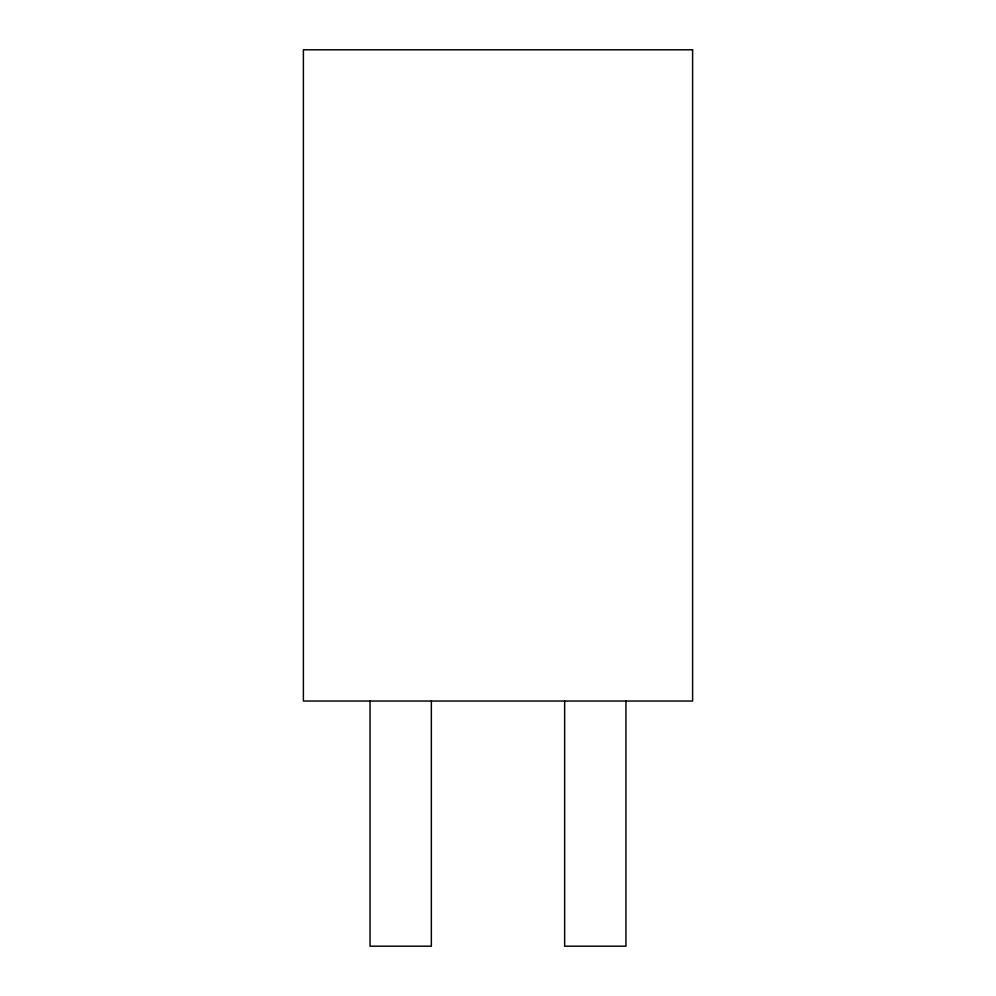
<?xml version="1.0" encoding="UTF-8"?>
<svg xmlns="http://www.w3.org/2000/svg" width="996" height="996" viewBox="0 0 996 996"><rect width="100%" height="100%" fill="white"/><g stroke="black" fill="none" stroke-linecap="round" stroke-linejoin="round"><path stroke-width="1.49" d="M625.949 701.035L625.949 946.2L564.657 946.2L564.657 701.035M431.343 701.035L431.343 946.2L370.051 946.2L370.051 701.035M692.606 49.8L303.394 49.8L303.394 701.035L692.606 701.035L692.606 49.8"/></g></svg>
